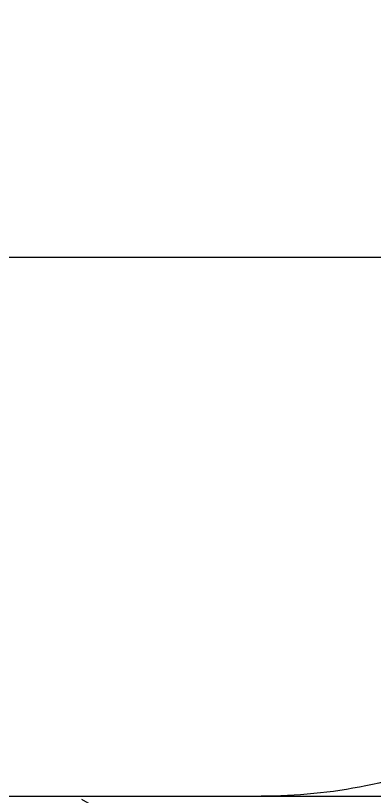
# Model space of a CAD drawing. Header units: millimetres. Extents: x 18456 to 179493, y -203649 to 469211.
# Drawn here: x 142672.15 to 142678.48, y -180578.66 to -180564.89 of the extents above; entities that cross this region are included whole.
import ezdxf

# ---------------------------------------------------------------- set-up
doc = ezdxf.new("R2010")
doc.units = ezdxf.units.MM
doc.layers.add('X-평면도(기본형)$0$FUR', color=6, linetype='Continuous', true_color=0xff00ff)

# ---------------------------------------------------------------- blocks, each defined once
blk = doc.blocks.new('X-평면도(기본형)$0$A$C5C7666B6')
at = {"layer": 'X-평면도(기본형)$0$FUR', "color": 1, "true_color": 0xff0000}
blk.add_line((600.324, 125.355), (-4.7, 125.355), dxfattribs=at)
at = {"layer": 'X-평면도(기본형)$0$FUR'}
blk.add_line((94.3, 115.855), (499.834, 115.855), dxfattribs=at)
at = {"layer": 'X-평면도(기본형)$0$FUR', "color": 8, "true_color": 0x808080}
for points, knots in [([(510.139, 125.355), (510.139, 126.31), (509.95, 127.753), (509.337, 129.568), (508.495, 131.288), (507.033, 133.208), (505.124, 134.684), (503.413, 135.536), (501.606, 136.157), (499.218, 136.481), (496.356, 136.114), (494.571, 135.38), (493.745, 134.907)], [0, 0, 0, 0, 2.865177, 4.300289, 5.734772, 8.596097, 11.454543, 12.885859, 14.316689, 17.171279, 20.025849, 22.881808, 22.881808, 22.881808, 22.881808]), ([(493.745, 115.804), (494.571, 115.33), (496.356, 114.597), (499.218, 114.229), (501.606, 114.553), (503.413, 115.175), (505.124, 116.027), (507.033, 117.503), (508.495, 119.423), (509.337, 121.143), (509.95, 122.958), (510.139, 124.4), (510.139, 125.355)], [0, 0, 0, 0, 2.855959, 5.71053, 8.56512, 9.99595, 11.427266, 14.285712, 17.147038, 18.581521, 20.016633, 22.88181, 22.88181, 22.88181, 22.88181])]:
    blk.add_open_spline(points, degree=3, knots=knots, dxfattribs=at)
at = {"layer": 'X-평면도(기본형)$0$FUR'}
for points, knots in [([(496.915, 134.855), (497.533, 134.855), (498.774, 134.732), (501.149, 134.01), (503.785, 132.247), (505.538, 129.603), (506.256, 127.221), (506.379, 125.976), (506.379, 125.355)], [0, 0, 0, 0, 1.855306, 3.711143, 7.408112, 11.110478, 12.972179, 14.834466, 14.834466, 14.834466, 14.834466]), ([(506.379, 125.355), (506.379, 124.735), (506.256, 123.489), (505.538, 121.108), (503.785, 118.463), (501.149, 116.7), (498.774, 115.978), (497.533, 115.855), (496.915, 115.855)], [0, 0, 0, 0, 1.862287, 3.723988, 7.426354, 11.123323, 12.97916, 14.834466, 14.834466, 14.834466, 14.834466])]:
    blk.add_open_spline(points, degree=3, knots=knots, dxfattribs=at)
blk = doc.blocks.new('X-평면도(기본형)$0$A$C019C01BD')
at = {"layer": 'X-평면도(기본형)$0$FUR', "xscale": -1, "rotation": 90}
blk.add_blockref('X-평면도(기본형)$0$A$C5C7666B6', (198.484, 1200.297), dxfattribs=at)
blk = doc.blocks.new('X-평면도(기본형)$0$ba15001400')
at = {"layer": 'X-평면도(기본형)$0$FUR', "linetype": 'ByBlock', "rotation": 180}
blk.add_blockref('X-평면도(기본형)$0$A$C019C01BD', (1923.129, 1500.297), dxfattribs=at)

msp = doc.modelspace()

# ---------------------------------------------------------------- block references
at = {"xscale": -1, "rotation": 270}
msp.add_blockref('X-평면도(기본형)$0$ba15001400', (141879.568, -182419.154), dxfattribs=at)

doc.saveas('drawing.dxf')
